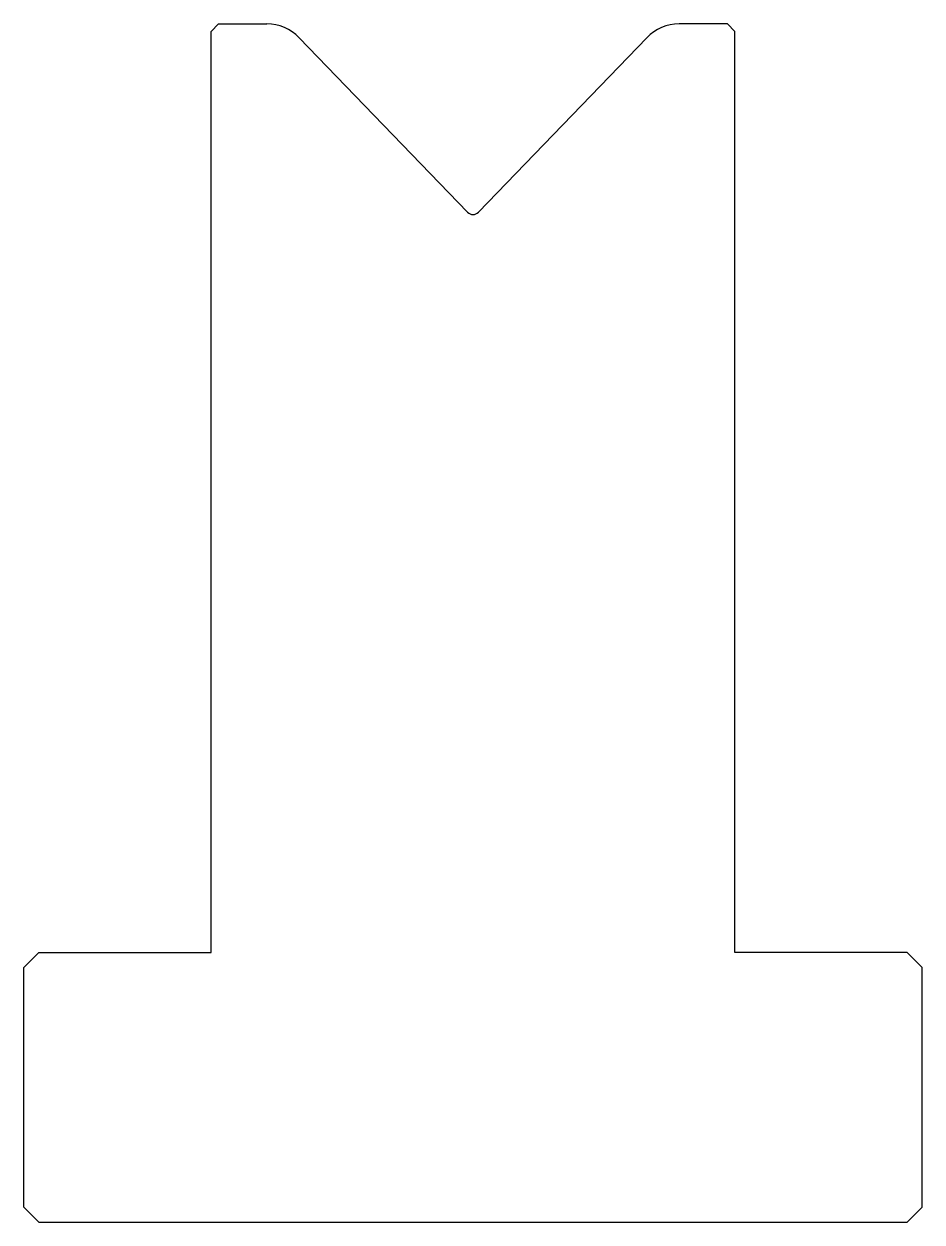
# Model space of a CAD drawing. Extents: x 35.7 to 95.7, y 44.2 to 124.2.
import ezdxf

# ---------------------------------------------------------------- set-up
doc = ezdxf.new("R2010")
doc.units = 0
doc.header["$LTSCALE"] = 25.4
doc.layers.add('PREDEFINITO', color=7, linetype='CONTINUOUS')

msp = doc.modelspace()

# ---------------------------------------------------------------- linework, layer by layer
at = {"layer": 'PREDEFINITO', "color": 7, "linetype": 'CONTINUOUS'}
for p, q in [((48.212, 123.652), (48.712, 124.152)), ((48.712, 124.152), (51.938, 124.152)), ((82.712, 124.152), (79.485, 124.152)), ((82.712, 124.152), (83.212, 123.652)), ((48.212, 62.152), (48.212, 123.652)), ((54.096, 123.236), (65.352, 111.58)), ((77.327, 123.236), (66.071, 111.58)), ((83.212, 62.152), (83.212, 123.652)), ((36.712, 62.152), (35.712, 61.152)), ((36.712, 62.152), (48.212, 62.152)), ((94.712, 62.152), (83.212, 62.152)), ((95.712, 61.152), (94.712, 62.152)), ((35.712, 45.152), (35.712, 61.152)), ((95.712, 45.152), (95.712, 61.152)), ((35.712, 45.152), (36.712, 44.152)), ((94.712, 44.152), (95.712, 45.152)), ((36.712, 44.152), (94.712, 44.152))]:
    msp.add_line(p, q, dxfattribs=at)
for centre, radius, start, end in [((51.938, 121.152), 3, 44, 90), ((79.485, 121.152), 3, 90, 136), ((65.712, 111.928), 0.5, 224, 316)]:
    msp.add_arc(centre, radius, start, end, dxfattribs=at)

doc.saveas('drawing.dxf')
